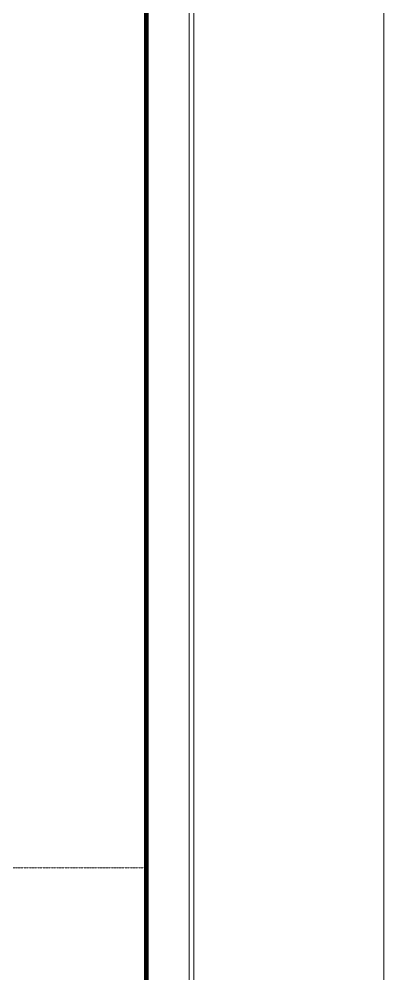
# Model space of a CAD drawing. Header units: millimetres. Extents: x 379264 to 1158416, y -283062 to 356890.
# Drawn here: x 769434 to 769741, y -6109 to -5306 of the extents above; entities that cross this region are included whole.
import ezdxf

# ---------------------------------------------------------------- set-up
doc = ezdxf.new("R2010")
doc.units = ezdxf.units.MM
doc.linetypes.add('keyplan TANG 1$0$MB_Luoi truc$1$HTT Center', pattern=[13, 10, -1, 1, -1])
doc.linetypes.add('keyplan TANG 1$0$Ranh dat$0$HTT Divide', pattern=[18, 10, -2, 1, -2, 1, -2])
doc.layers.add('11PM. DIM', color=2, linetype='Continuous')
doc.layers.add('BLOCK A - CHI TIET THANG 3$0$DnW', color=20, linetype='Continuous')
for name, color, linetype, lineweight in [('keyplan TANG 1$0$Hatch vat lieu', 250, 'Continuous', 5), ('keyplan TANG 1$0$MB_Luoi truc$1$Luoi Truc', 250, 'keyplan TANG 1$0$MB_Luoi truc$1$HTT Center', 9), ('keyplan TANG 1$0$Net Thay khac', 250, 'Continuous', 15), ('keyplan TANG 1$0$Net thay Tuong', 250, 'Continuous', 20), ('keyplan TANG 1$0$Ranh dat$0$Ranh dat', 250, 'keyplan TANG 1$0$Ranh dat$0$HTT Divide', 40)]:
    doc.layers.add(name, color=color, linetype=linetype, lineweight=lineweight)

# ---------------------------------------------------------------- blocks, each defined once
blk = doc.blocks.new('keyplan TANG 1')
at = {"layer": 'keyplan TANG 1$0$Hatch vat lieu'}
blk.add_lwpolyline([(109349.8, -14000), (109349.6, 42637.1, 0.1989118), (107650.8, 46738.3), (103168.9, 51220.3, -0.1988939), (101352.9, 55603.9), (101352, 67603.4, -0.1989309), (103167.9, 71987.9), (107650.6, 76470.7, 0.1989131), (109349.4, 80571.9), (109349.1, 153900, 0.4142122), (106549.1, 156700), (88996.8, 156700, 0.4142136), (87196.8, 154900, 0.4142136)], format="xyb", dxfattribs=at)
at = {"layer": 'keyplan TANG 1$0$MB_Luoi truc$1$Luoi Truc'}
blk.add_line((107550, -2000), (-120717, -2000), dxfattribs=at)
at = {"layer": 'keyplan TANG 1$0$Net Thay khac'}
for points in [[(117549, 168266.8), (117549.8, -14005.5, 0.4142122)], [(109549.8, -14000), (109549.6, 42637.1, 0.1989118), (107792.2, 46879.8), (103310.3, 51361.7, -0.1988939), (101552.9, 55603.9), (101552, 67603.5, -0.1989309), (103309.3, 71846.5), (107792.1, 76329.3, 0.1989131), (109549.4, 80571.9), (109549.1, 153900, 0.4142122), (106549.1, 156900), (88996.8, 156900, 0.4142136), (86996.8, 154900)]]:
    blk.add_lwpolyline(points, format="xyb", dxfattribs=at)
at = {"layer": 'keyplan TANG 1$0$Net thay Tuong'}
blk.add_lwpolyline([(39327.3, 27420.9), (31332.9, 19426.6), (31333.2, -12000), (107549.8, -12000), (107550.7, 44292.8), (101550.8, 50315)], dxfattribs=at)
at = {"layer": 'keyplan TANG 1$0$Ranh dat$0$Ranh dat', "ltscale": 0.1, "const_width": 200}
blk.add_lwpolyline([(107552.7, 163996.8), (107549.8, -12000), (-120672.6, -12000), (-121036.9, 70001.2), (-12359.3, 69993.1), (-12354.3, 163998.2), (107552.7, 163996.8)], close=True, dxfattribs=at)
blk = doc.blocks.new('A$C7B9A04D0')
at = {"layer": 'BLOCK A - CHI TIET THANG 3$0$DnW', "xscale": 0.02, "yscale": 0.02, "zscale": 0.02}
blk.add_blockref('keyplan TANG 1', (-863.46, 1049.54), dxfattribs=at)

msp = doc.modelspace()

# ---------------------------------------------------------------- block references
at = {"layer": '11PM. DIM'}
msp.add_blockref('A$C7B9A04D0', (768253.26, -7029.3), dxfattribs=at)

doc.saveas('drawing.dxf')
